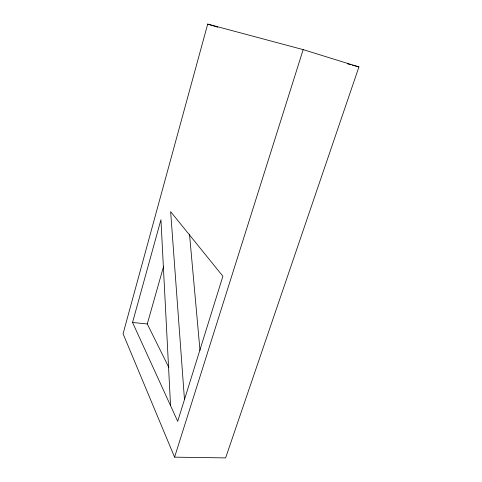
<?xml version="1.0" encoding="UTF-8"?>
<svg xmlns="http://www.w3.org/2000/svg" width="482" height="482" viewBox="0 0 482 482"><rect width="100%" height="100%" fill="white"/><g stroke="black" fill="none" stroke-linecap="round" stroke-linejoin="round"><path stroke-width="0.72" d="M207.694 24.1L123.067 333.785L174.58 457.153L225.618 457.9L358.933 66.926L303.172 49.622L207.694 24.1L217.768 27.197M184.473 399.554L170.64 211.634L222.895 276.234L177.695 421.31L132.55 322.47L160.94 219.714L170.544 405.645M168.887 367.579L147.281 323.958L163.621 266.275M174.58 457.153L303.172 49.622M132.55 322.47L147.281 323.958M347.329 63.757L350.956 64.745M352.408 65.142L358.933 66.926M189.504 234.15L200 350.378"/></g></svg>
